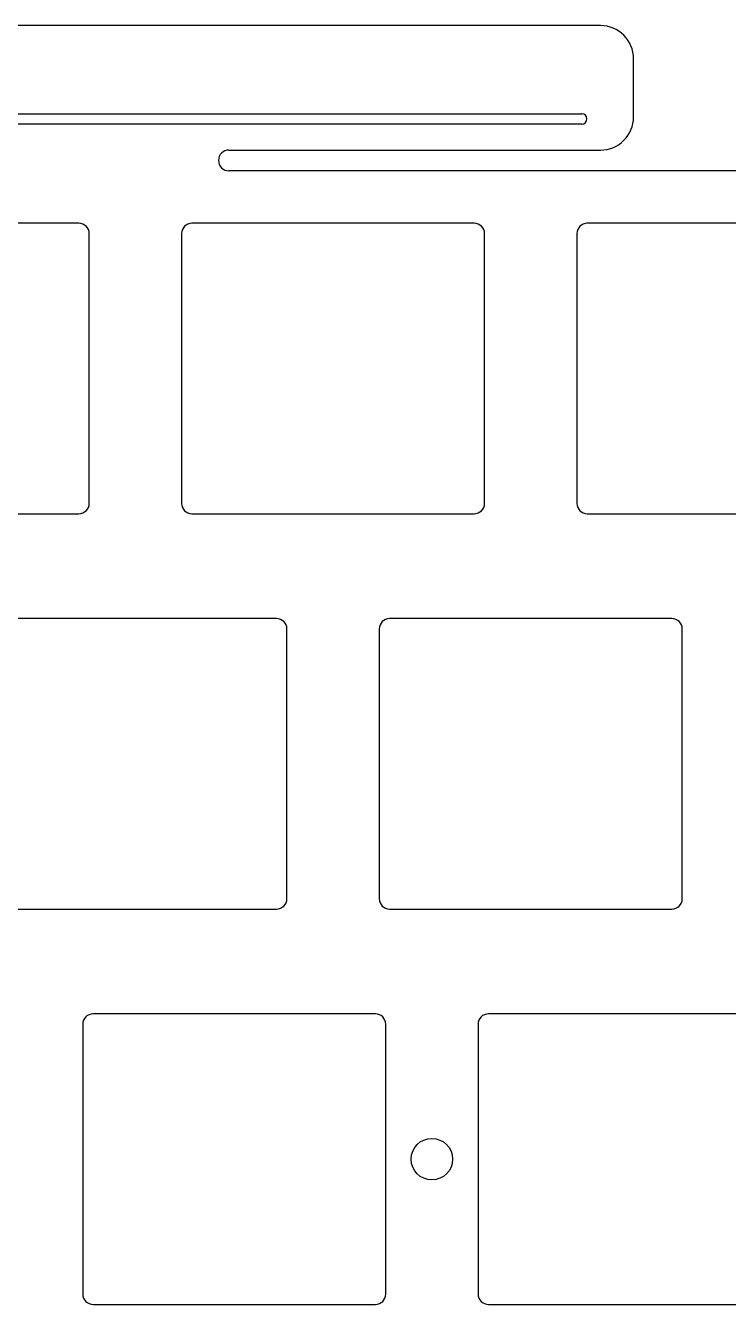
# Model space of a CAD drawing. Header units: millimetres. Extents: x -10 to 276, y -93 to 17.
# Drawn here: x 99.5 to 133.3, y -45.1 to 16.5 of the extents above; entities that cross this region are included whole.
import ezdxf

# ---------------------------------------------------------------- set-up
doc = ezdxf.new("R2010")
doc.units = ezdxf.units.MM
doc.layers.add('BLACK', color=7, linetype='CONTINUOUS')

msp = doc.modelspace()

# ---------------------------------------------------------------- linework, layer by layer
at = {"layer": 'BLACK', "linetype": 'Continuous'}
for p, q in [((127.1799, 16.525), (80.379918, 16.525)), ((128.779918, 12.125), (128.779918, 14.925)), ((81.2799, 12.275), (126.2799, 12.275)), ((126.2799, 11.775), (81.2799, 11.775)), ((109.2799, 10.525), (127.187275, 10.525)), ((157.4201, 9.525), (109.2799, 9.525)), ((102.05, 7), (88.45, 7)), ((121.1, 7), (107.5, 7)), ((140.15, 7), (126.55, 7)), ((102.55, -6.5), (102.55, 6.5)), ((107, 6.5), (107, -6.5)), ((121.6, -6.5), (121.6, 6.5)), ((126.05, 6.5), (126.05, -6.5)), ((88.45, -7), (102.05, -7)), ((107.5, -7), (121.1, -7)), ((126.55, -7), (140.15, -7)), ((111.575, -12.05), (97.975, -12.05)), ((130.625, -12.05), (117.025, -12.05)), ((112.075, -25.55), (112.075, -12.55)), ((116.525, -12.55), (116.525, -25.55)), ((131.125, -25.55), (131.125, -12.55)), ((97.975, -26.05), (111.575, -26.05)), ((117.025, -26.05), (130.625, -26.05)), ((116.3375, -31.1), (102.7375, -31.1)), ((135.3875, -31.1), (121.7875, -31.1)), ((102.2375, -31.6), (102.2375, -44.6)), ((116.8375, -44.6), (116.8375, -31.6)), ((121.2875, -31.6), (121.2875, -44.6)), ((102.7375, -45.1), (116.3375, -45.1)), ((121.7875, -45.1), (135.3875, -45.1))]:
    msp.add_line(p, q, dxfattribs=at)
at = {"layer": 'BLACK'}
msp.add_circle((119.0625, -38.1), 1, dxfattribs=at)
for centre, radius, start, end in [((127.1799, 14.925), 1.6, 0, 90), ((126.2799, 12.025), 0.25, 270, 90), ((127.1799, 12.125), 1.600018, 270.26409586, 0), ((109.2799, 10.025), 0.5, 90, 270), ((102.05, 6.5), 0.5, 0, 90), ((107.5, 6.5), 0.5, 90, 180), ((121.1, 6.5), 0.5, 0, 90), ((126.55, 6.5), 0.5, 90, 180), ((102.05, -6.5), 0.5, 270, 0), ((107.5, -6.5), 0.5, 180, 270), ((121.1, -6.5), 0.5, 270, 0), ((126.55, -6.5), 0.5, 180, 270), ((111.575, -12.55), 0.5, 0, 90), ((117.025, -12.55), 0.5, 90, 180), ((130.625, -12.55), 0.5, 0, 90), ((111.575, -25.55), 0.5, 270, 0), ((117.025, -25.55), 0.5, 180, 270), ((130.625, -25.55), 0.5, 270, 0), ((102.7375, -31.6), 0.5, 90, 180), ((116.3375, -31.6), 0.5, 0, 90), ((121.7875, -31.6), 0.5, 90, 180), ((102.7375, -44.6), 0.5, 180, 270), ((116.3375, -44.6), 0.5, 270, 0), ((121.7875, -44.6), 0.5, 180, 270)]:
    msp.add_arc(centre, radius, start, end, dxfattribs=at)

doc.saveas('drawing.dxf')
